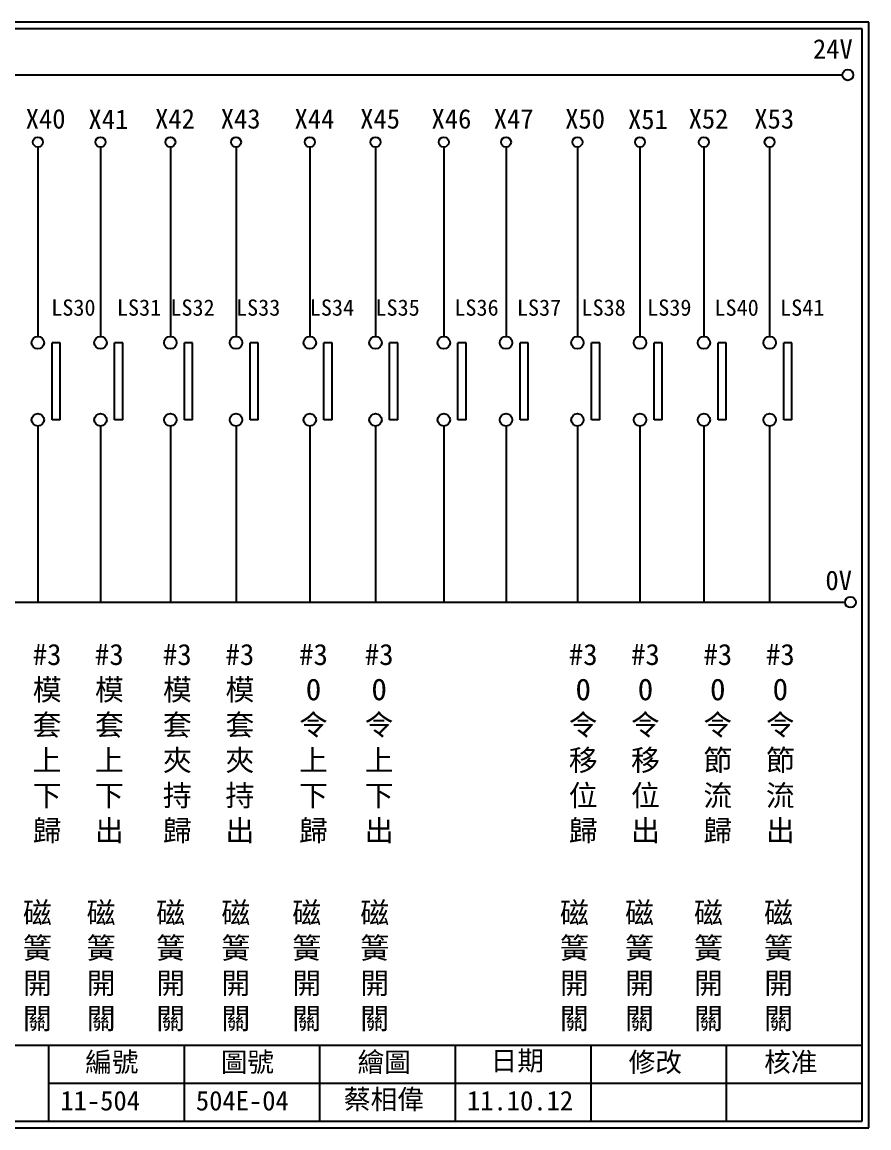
# Model space of a CAD drawing. Extents: x 325 to 612, y 3 to 207.
# Drawn here: x 456.1 to 612.3, y 3 to 207 of the extents above; entities that cross this region are included whole.
import ezdxf

# ---------------------------------------------------------------- set-up
doc = ezdxf.new("R2010")
doc.units = 0
doc.layers.get('0').update_dxf_attribs({"linetype": 'CONTINUOUS'})
doc.layers.add('圖框層', color=7, linetype='CONTINUOUS')
doc.layers.add('標尺寸層', color=3, linetype='CONTINUOUS')
doc.styles.add('CNS', font='romanc.shx', dxfattribs={"bigfont": 'chineset.shx'})
doc.styles.add('STSL', font='KAIU.TTF')

msp = doc.modelspace()

# ---------------------------------------------------------------- linework, layer by layer
for p, q in [((463.15, 147.83), (461.65, 147.83)), ((474.69, 147.83), (473.19, 147.83)), ((487.58, 147.83), (486.08, 147.83)), ((499.7, 147.83), (498.19, 147.83)), ((513.31, 147.83), (511.8, 147.83)), ((525.42, 147.83), (523.92, 147.83)), ((538.02, 147.84), (536.51, 147.84)), ((549.5, 147.84), (548, 147.84)), ((562.67, 147.84), (561.16, 147.84)), ((574.21, 147.83), (572.7, 147.83)), ((586, 147.83), (584.5, 147.83)), ((598.11, 147.83), (596.61, 147.83)), ((463.15, 133.6), (461.65, 133.6)), ((474.69, 133.6), (473.19, 133.6)), ((487.58, 133.6), (486.08, 133.6)), ((499.7, 133.6), (498.19, 133.6)), ((513.31, 133.6), (511.8, 133.6)), ((525.42, 133.6), (523.92, 133.6)), ((538.02, 133.61), (536.51, 133.61)), ((549.5, 133.61), (548, 133.61)), ((562.67, 133.61), (561.16, 133.61)), ((574.21, 133.6), (572.7, 133.6)), ((586, 133.6), (584.5, 133.6)), ((598.11, 133.6), (596.61, 133.6))]:
    msp.add_line(p, q)
for centre in [(608.44, 197.22), (608.92, 99.96)]:
    msp.add_circle(centre, 1)
at = {"layer": '圖框層', "color": 7}
for p, q in [((612.32, 206.97), (325.32, 206.97)), ((612.32, 3), (612.32, 206.97)), ((611.07, 205.72), (326.57, 205.72)), ((611.07, 4.25), (611.07, 205.72)), ((326.57, 18.25), (611.07, 18.25)), ((461.07, 4.25), (461.07, 18.25)), ((486.07, 4.25), (486.07, 18.25)), ((511.07, 4.25), (511.07, 18.25)), ((536.07, 4.25), (536.07, 18.25)), ((561.07, 4.25), (561.07, 18.25)), ((586.07, 4.25), (586.07, 18.25)), ((461.07, 11.25), (611.07, 11.25)), ((326.57, 4.25), (611.07, 4.25)), ((325.32, 3), (612.32, 3))]:
    msp.add_line(p, q, dxfattribs=at)
at = {"layer": '標尺寸層', "color": 7}
for p, q in [((329.84, 197.22), (607.44, 197.22)), ((459.04, 183.91), (459.04, 148.99)), ((470.59, 183.91), (470.59, 148.99)), ((483.48, 183.91), (483.48, 148.99)), ((495.59, 183.91), (495.59, 148.99)), ((509.2, 183.91), (509.2, 148.99)), ((521.31, 183.91), (521.31, 148.99)), ((533.91, 183.91), (533.91, 148.99)), ((545.39, 183.91), (545.39, 148.99)), ((558.56, 183.91), (558.56, 148.99)), ((570.1, 183.91), (570.1, 148.99)), ((581.89, 183.91), (581.89, 148.99)), ((594.01, 183.91), (594.01, 148.99)), ((461.65, 133.6), (461.65, 147.83)), ((463.15, 133.6), (463.15, 147.83)), ((473.19, 133.6), (473.19, 147.83)), ((474.69, 133.6), (474.69, 147.83)), ((486.08, 133.6), (486.08, 147.83)), ((487.58, 133.6), (487.58, 147.83)), ((498.19, 133.6), (498.19, 147.83)), ((499.7, 133.6), (499.7, 147.83)), ((511.8, 133.6), (511.8, 147.83)), ((513.31, 133.6), (513.31, 147.83)), ((523.92, 133.6), (523.92, 147.83)), ((525.42, 133.6), (525.42, 147.83)), ((536.51, 133.61), (536.51, 147.84)), ((538.02, 133.61), (538.02, 147.84)), ((548, 133.61), (548, 147.84)), ((549.5, 133.61), (549.5, 147.84)), ((561.16, 133.61), (561.16, 147.84)), ((562.67, 133.61), (562.67, 147.84)), ((572.7, 133.6), (572.7, 147.83)), ((574.21, 133.6), (574.21, 147.83)), ((584.5, 133.6), (584.5, 147.83)), ((586, 133.6), (586, 147.83)), ((596.61, 133.6), (596.61, 147.83)), ((598.11, 133.6), (598.11, 147.83)), ((459.04, 132.46), (459.04, 99.96)), ((470.59, 132.46), (470.59, 99.96)), ((470.59, 132.45), (470.59, 99.96)), ((483.48, 132.46), (483.48, 99.96)), ((483.48, 132.45), (483.48, 99.96)), ((495.59, 132.46), (495.59, 99.96)), ((495.59, 132.45), (495.59, 99.96)), ((509.2, 132.46), (509.2, 99.96)), ((509.2, 132.45), (509.2, 99.96)), ((521.31, 132.46), (521.31, 99.96)), ((521.31, 132.45), (521.31, 99.96)), ((533.91, 132.46), (533.91, 99.96)), ((545.39, 132.46), (545.39, 99.96)), ((558.56, 132.46), (558.56, 99.96)), ((570.1, 132.46), (570.1, 99.96)), ((570.1, 132.45), (570.1, 99.96)), ((581.89, 132.46), (581.89, 99.96)), ((581.89, 132.45), (581.89, 99.96)), ((594.01, 132.46), (594.01, 99.96)), ((594.01, 132.45), (594.01, 99.96)), ((330.05, 99.96), (607.92, 99.96))]:
    msp.add_line(p, q, dxfattribs=at)
for centre, radius in [((459.04, 184.83), 0.92), ((459.04, 184.83), 0.92), ((470.59, 184.83), 0.92), ((483.48, 184.83), 0.92), ((495.59, 184.83), 0.92), ((509.2, 184.83), 0.92), ((521.31, 184.83), 0.92), ((533.91, 184.83), 0.92), ((545.39, 184.83), 0.92), ((558.56, 184.83), 0.92), ((558.56, 184.83), 0.92), ((570.1, 184.83), 0.92), ((581.89, 184.83), 0.92), ((594.01, 184.83), 0.92), ((459.04, 147.83), 1.15), ((470.59, 147.83), 1.15), ((483.48, 147.83), 1.15), ((495.59, 147.83), 1.15), ((509.2, 147.83), 1.15), ((521.31, 147.83), 1.15), ((533.91, 147.84), 1.15), ((545.39, 147.84), 1.15), ((558.56, 147.84), 1.15), ((570.1, 147.83), 1.15), ((581.89, 147.83), 1.15), ((594.01, 147.83), 1.15), ((459.04, 133.6), 1.15), ((470.59, 133.6), 1.15), ((483.48, 133.6), 1.15), ((495.59, 133.6), 1.15), ((509.2, 133.6), 1.15), ((521.31, 133.6), 1.15), ((533.91, 133.61), 1.15), ((545.39, 133.61), 1.15), ((558.56, 133.61), 1.15), ((570.1, 133.6), 1.15), ((581.89, 133.6), 1.15), ((594.01, 133.6), 1.15)]:
    msp.add_circle(centre, radius, dxfattribs=at)

# ---------------------------------------------------------------- texts
at = {"layer": '圖框層', "color": 4, "style": 'STSL'}
for s, height, p in [('24V', 3.6, (602, 200.22)), ('X40', 3.6, (456.79, 187.33)), ('X41', 3.6, (468.37, 187.24)), ('X42', 3.6, (480.66, 187.33)), ('X43', 3.6, (492.77, 187.33)), ('X44', 3.6, (506.38, 187.33)), ('X45', 3.6, (518.49, 187.33)), ('X46', 3.6, (531.65, 187.33)), ('X47', 3.6, (543.13, 187.33)), ('X50', 3.6, (556.3, 187.33)), ('X51', 3.6, (567.89, 187.24)), ('X52', 3.6, (579.07, 187.33)), ('X53', 3.6, (591.19, 187.33)), ('LS30', 3, (461.51, 152.81)), ('LS31', 3, (473.62, 152.81)), ('LS32', 3, (483.48, 152.81)), ('LS33', 3, (495.59, 152.81)), ('LS34', 3, (509.2, 152.81)), ('LS35', 3, (521.31, 152.81)), ('LS36', 3, (535.86, 152.81)), ('LS37', 3, (547.4, 152.8)), ('LS38', 3, (559.31, 152.81)), ('LS39', 3, (571.43, 152.81)), ('LS40', 3, (583.84, 152.8)), ('LS41', 3, (595.95, 152.8)), ('0V', 3.6, (604.3, 102.2)), ('編號', 3.6, (467.78, 13.34)), ('圖號', 3.6, (492.78, 13.34)), ('繪圖', 3.6, (518.01, 13.34)), ('日期', 3.6, (542.54, 13.59)), ('修改', 3.6, (568.01, 13.34)), ('核准', 3.6, (593.01, 13.34)), ('蔡相偉', 3.6, (515.5, 6.47)), ('11-504', 3.6, (463.18, 6.22)), ('504E-04', 3.6, (488.18, 6.22)), ('11.10.12', 3.6, (538.18, 6.22))]:
    msp.add_text(s, height=height, dxfattribs=at).set_placement(p)
at = {"layer": '標尺寸層', "color": 7, "char_height": 3.9, "width": 4.9608, "attachment_point": 5, "style": 'CNS'}
for s, insert in [('{\\fDFKai-SB|b0|i0|c136|p65;#3模套上下歸}', (460.74, 73.87)), ('{\\fDFKai-SB|b0|i0|c136|p65;#3模套上下出}', (472.22, 73.87)), ('{\\fDFKai-SB|b0|i0|c136|p65;#3\\P模套夾持歸}', (484.76, 73.87)), ('{\\fDFKai-SB|b0|i0|c136|p65;#3\\P模套夾持出}', (496.3, 73.87)), ('{\\fDFKai-SB|b0|i0|c136|p65;#3\\PO令上下歸}', (509.88, 73.87)), ('{\\fDFKai-SB|b0|i0|c136|p65;#3\\PO令上下出}', (521.99, 73.87)), ('{\\fDFKai-SB|b0|i0|c136|p65;#3\\PO令移位歸}', (559.63, 73.87)), ('{\\fDFKai-SB|b0|i0|c136|p65;#3\\PO令移位出}', (571.11, 73.87)), ('{\\fDFKai-SB|b0|i0|c136|p65;#3\\PO令節流歸}', (584.45, 73.87)), ('{\\fDFKai-SB|b0|i0|c136|p65;#3\\PO令節流出}', (595.99, 73.87)), ('{\\fDFKai-SB|b0|i0|c136|p65;磁簧開關}', (458.95, 32.72)), ('{\\fDFKai-SB|b0|i0|c136|p65;磁簧開關}', (470.7, 32.72)), ('{\\fDFKai-SB|b0|i0|c136|p65;磁簧開關}', (483.54, 32.72)), ('{\\fDFKai-SB|b0|i0|c136|p65;磁簧開關}', (495.55, 32.72)), ('{\\fDFKai-SB|b0|i0|c136|p65;磁簧開關}', (508.63, 32.72)), ('{\\fDFKai-SB|b0|i0|c136|p65;磁簧開關}', (521.17, 32.72)), ('{\\fDFKai-SB|b0|i0|c136|p65;磁簧開關}', (558, 32.72)), ('{\\fDFKai-SB|b0|i0|c136|p65;磁簧開關}', (570.01, 32.72)), ('{\\fDFKai-SB|b0|i0|c136|p65;磁簧開關}', (582.73, 32.72)), ('{\\fDFKai-SB|b0|i0|c136|p65;磁簧開關}', (595.66, 32.72))]:
    msp.add_mtext(s, dxfattribs=dict(at, insert=insert))

doc.saveas('drawing.dxf')
